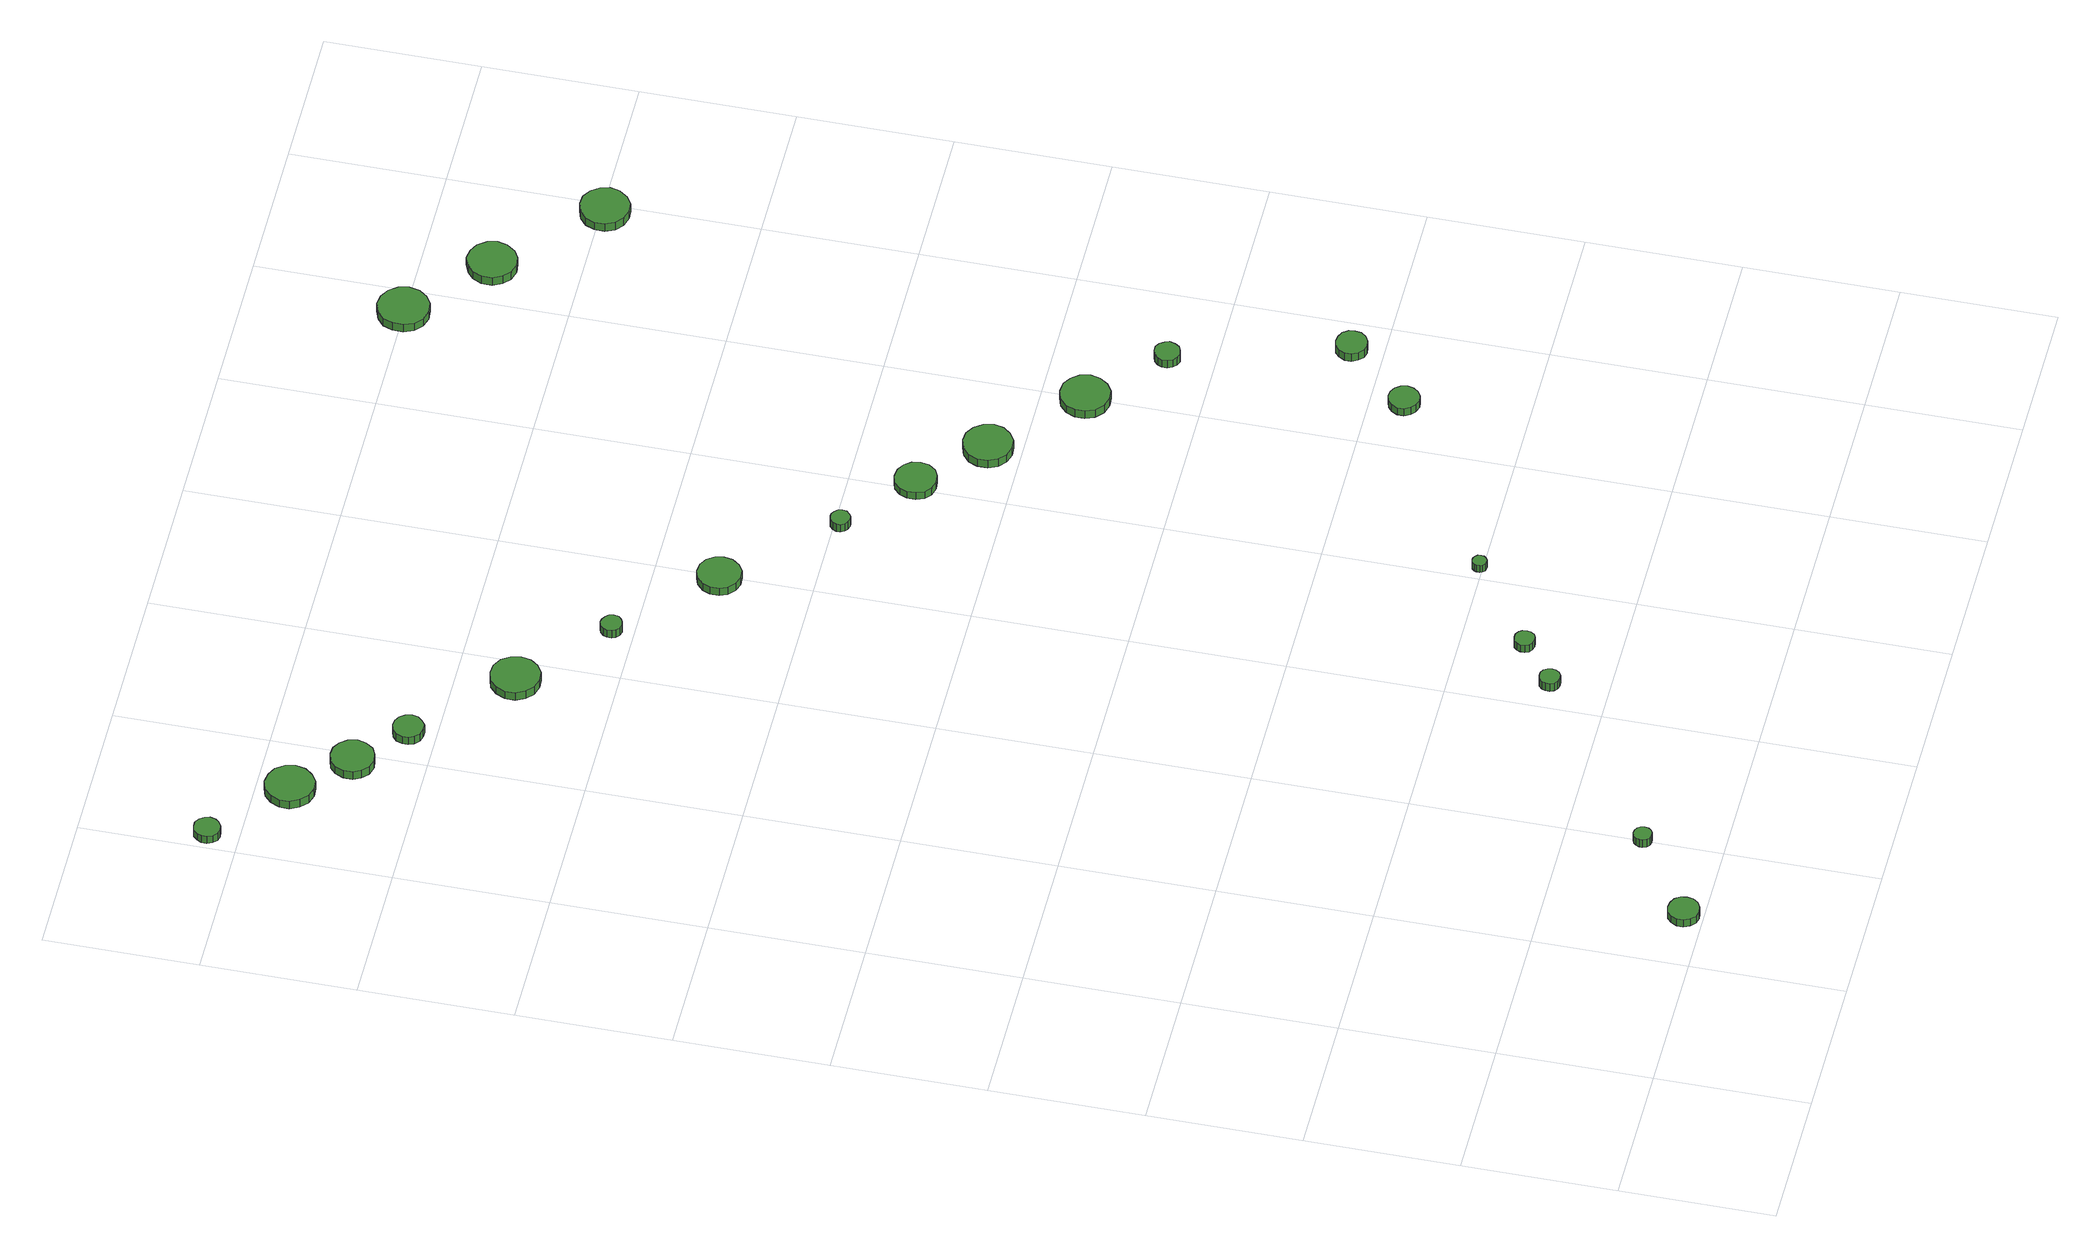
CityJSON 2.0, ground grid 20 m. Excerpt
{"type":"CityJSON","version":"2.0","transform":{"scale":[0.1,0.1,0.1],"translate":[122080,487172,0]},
"CityObjects":{
"tree1":{"type":"SolitaryVegetationObject","attributes":{"function":"something"},"geometry":[{"type":"MultiSurface","lod":"1","boundaries":[[[0,1,2,3,4,5,6,7,8,9,10,11,12,13,14]],[[15,16,17,18,19,20,21,22,23,24,25,26,27,28,29]],[[0,29,28,1]],[[1,28,27,2]],[[2,27,26,3]],[[3,26,25,4]],[[4,25,24,5]],[[5,24,23,6]],[[6,23,22,7]],[[7,22,21,8]],[[8,21,20,9]],[[9,20,19,10]],[[10,19,18,11]],[[11,18,17,12]],[[12,17,16,13]],[[13,16,15,14]],[[14,15,29,0]]]}]},
"tree2":{"type":"SolitaryVegetationObject","attributes":{"function":"something"},"geometry":[{"type":"MultiSurface","lod":"1","boundaries":[[[30,31,32,33,34,35,36,37,38,39,40,41,42,43,44]],[[45,46,47,48,49,50,51,52,53,54,55,56,57,58,59]],[[30,59,58,31]],[[31,58,57,32]],[[32,57,56,33]],[[33,56,55,34]],[[34,55,54,35]],[[35,54,53,36]],[[36,53,52,37]],[[37,52,51,38]],[[38,51,50,39]],[[39,50,49,40]],[[40,49,48,41]],[[41,48,47,42]],[[42,47,46,43]],[[43,46,45,44]],[[44,45,59,30]]]}]},
"tree3":{"type":"SolitaryVegetationObject","attributes":{"function":"something"},"geometry":[{"type":"MultiSurface","lod":"1","boundaries":[[[60,61,62,63,64,65,66,67,68,69,70,71,72,73,74]],[[75,76,77,78,79,80,81,82,83,84,85,86,87,88,89]],[[60,89,88,61]],[[61,88,87,62]],[[62,87,86,63]],[[63,86,85,64]],[[64,85,84,65]],[[65,84,83,66]],[[66,83,82,67]],[[67,82,81,68]],[[68,81,80,69]],[[69,80,79,70]],[[70,79,78,71]],[[71,78,77,72]],[[72,77,76,73]],[[73,76,75,74]],[[74,75,89,60]]]}]},
"tree4":{"type":"SolitaryVegetationObject","attributes":{"function":"something"},"geometry":[{"type":"MultiSurface","lod":"1","boundaries":[[[90,91,92,93,94,95,96,97,98,99,100,101,102,103,104]],[[105,106,107,108,109,110,111,112,113,114,115,116,117,118,119]],[[90,119,118,91]],[[91,118,117,92]],[[92,117,116,93]],[[93,116,115,94]],[[94,115,114,95]],[[95,114,113,96]],[[96,113,112,97]],[[97,112,111,98]],[[98,111,110,99]],[[99,110,109,100]],[[100,109,108,101]],[[101,108,107,102]],[[102,107,106,103]],[[103,106,105,104]],[[104,105,119,90]]]}]},
"tree5":{"type":"SolitaryVegetationObject","attributes":{"function":"something"},"geometry":[{"type":"MultiSurface","lod":"1","boundaries":[[[120,121,122,123,124,125,126,127,128,129,130,131,132,133,134]],[[135,136,137,138,139,140,141,142,143,144,145,146,147,148,149]],[[120,149,148,121]],[[121,148,147,122]],[[122,147,146,123]],[[123,146,145,124]],[[124,145,144,125]],[[125,144,143,126]],[[126,143,142,127]],[[127,142,141,128]],[[128,141,140,129]],[[129,140,139,130]],[[130,139,138,131]],[[131,138,137,132]],[[132,137,136,133]],[[133,136,135,134]],[[134,135,149,120]]]}]},
"tree6":{"type":"SolitaryVegetationObject","attributes":{"function":"something"},"geometry":[{"type":"MultiSurface","lod":"1","boundaries":[[[150,151,152,153,154,155,156,157,158,159,160,161,162,163,164]],[[165,166,167,168,169,170,171,172,173,174,175,176,177,178,179]],[[150,179,178,151]],[[151,178,177,152]],[[152,177,176,153]],[[153,176,175,154]],[[154,175,174,155]],[[155,174,173,156]],[[156,173,172,157]],[[157,172,171,158]],[[158,171,170,159]],[[159,170,169,160]],[[160,169,168,161]],[[161,168,167,162]],[[162,167,166,163]],[[163,166,165,164]],[[164,165,179,150]]]}]},
"tree7":{"type":"SolitaryVegetationObject","attributes":{"function":"something"},"geometry":[{"type":"MultiSurface","lod":"1","boundaries":[[[180,181,182,183,184,185,186,187,188,189,190,191,192,193,194]],[[195,196,197,198,199,200,201,202,203,204,205,206,207,208,209]],[[180,209,208,181]],[[181,208,207,182]],[[182,207,206,183]],[[183,206,205,184]],[[184,205,204,185]],[[185,204,203,186]],[[186,203,202,187]],[[187,202,201,188]],[[188,201,200,189]],[[189,200,199,190]],[[190,199,198,191]],[[191,198,197,192]],[[192,197,196,193]],[[193,196,195,194]],[[194,195,209,180]]]}]},
"tree8":{"type":"SolitaryVegetationObject","attributes":{"function":"something"},"geometry":[{"type":"MultiSurface","lod":"1","boundaries":[[[210,211,212,213,214,215,216,217,218,219,220,221,222,223,224]],[[225,226,227,228,229,230,231,232,233,234,235,236,237,238,239]],[[210,239,238,211]],[[211,238,237,212]],[[212,237,236,213]],[[213,236,235,214]],[[214,235,234,215]],[[215,234,233,216]],[[216,233,232,217]],[[217,232,231,218]],[[218,231,230,219]],[[219,230,229,220]],[[220,229,228,221]],[[221,228,227,222]],[[222,227,226,223]],[[223,226,225,224]],[[224,225,239,210]]]}]},
"tree9":{"type":"SolitaryVegetationObject","attributes":{"function":"something"},"geometry":[{"type":"MultiSurface","lod":"1","boundaries":[[[240,241,242,243,244,245,246,247,248,249,250,251,252,253,254]],[[255,256,257,258,259,260,261,262,263,264,265,266,267,268,269]],[[240,269,268,241]],[[241,268,267,242]],[[242,267,266,243]],[[243,266,265,244]],[[244,265,264,245]],[[245,264,263,246]],[[246,263,262,247]],[[247,262,261,248]],[[248,261,260,249]],[[249,260,259,250]],[[250,259,258,251]],[[251,258,257,252]],[[252,257,256,253]],[[253,256,255,254]],[[254,255,269,240]]]}]},
"tree10":{"type":"SolitaryVegetationObject","attributes":{"function":"something"},"geometry":[{"type":"MultiSurface","lod":"1","boundaries":[[[270,271,272,273,274,275,276,277,278,279,280,281,282,283,284]],[[285,286,287,288,289,290,291,292,293,294,295,296,297,298,299]],[[270,299,298,271]],[[271,298,297,272]],[[272,297,296,273]],[[273,296,295,274]],[[274,295,294,275]],[[275,294,293,276]],[[276,293,292,277]],[[277,292,291,278]],[[278,291,290,279]],[[279,290,289,280]],[[280,289,288,281]],[[281,288,287,282]],[[282,287,286,283]],[[283,286,285,284]],[[284,285,299,270]]]}]},
"tree11":{"type":"SolitaryVegetationObject","attributes":{"function":"something"},"geometry":[{"type":"MultiSurface","lod":"1","boundaries":[[[300,301,302,303,304,305,306,307,308,309,310,311,312,313,314]],[[315,316,317,318,319,320,321,322,323,324,325,326,327,328,329]],[[300,329,328,301]],[[301,328,327,302]],[[302,327,326,303]],[[303,326,325,304]],[[304,325,324,305]],[[305,324,323,306]],[[306,323,322,307]],[[307,322,321,308]],[[308,321,320,309]],[[309,320,319,310]],[[310,319,318,311]],[[311,318,317,312]],[[312,317,316,313]],[[313,316,315,314]],[[314,315,329,300]]]}]},
"tree12":{"type":"SolitaryVegetationObject","attributes":{"function":"something"},"geometry":[{"type":"MultiSurface","lod":"1","boundaries":[[[330,331,332,333,334,335,336,337,338,339,340,341,342,343,344]],[[345,346,347,348,349,350,351,352,353,354,355,356,357,358,359]],[[330,359,358,331]],[[331,358,357,332]],[[332,357,356,333]],[[333,356,355,334]],[[334,355,354,335]],[[335,354,353,336]],[[336,353,352,337]],[[337,352,351,338]],[[338,351,350,339]],[[339,350,349,340]],[[340,349,348,341]],[[341,348,347,342]],[[342,347,346,343]],[[343,346,345,344]],[[344,345,359,330]]]}]},
"tree13":{"type":"SolitaryVegetationObject","attributes":{"function":"something"},"geometry":[{"type":"MultiSurface","lod":"1","boundaries":[[[360,361,362,363,364,365,366,367,368,369,370,371,372,373,374]],[[375,376,377,378,379,380,381,382,383,384,385,386,387,388,389]],[[360,389,388,361]],[[361,388,387,362]],[[362,387,386,363]],[[363,386,385,364]],[[364,385,384,365]],[[365,384,383,366]],[[366,383,382,367]],[[367,382,381,368]],[[368,381,380,369]],[[369,380,379,370]],[[370,379,378,371]],[[371,378,377,372]],[[372,377,376,373]],[[373,376,375,374]],[[374,375,389,360]]]}]},
"tree14":{"type":"SolitaryVegetationObject","attributes":{"function":"something"},"geometry":[{"type":"MultiSurface","lod":"1","boundaries":[[[390,391,392,393,394,395,396,397,398,399,400,401,402,403,404]],[[405,406,407,408,409,410,411,412,413,414,415,416,417,418,419]],[[390,419,418,391]],[[391,418,417,392]],[[392,417,416,393]],[[393,416,415,394]],[[394,415,414,395]],[[395,414,413,396]],[[396,413,412,397]],[[397,412,411,398]],[[398,411,410,399]],[[399,410,409,400]],[[400,409,408,401]],[[401,408,407,402]],[[402,407,406,403]],[[403,406,405,404]],[[404,405,419,390]]]}]},
"tree15":{"type":"SolitaryVegetationObject","attributes":{"function":"something"},"geometry":[{"type":"MultiSurface","lod":"1","boundaries":[[[420,421,422,423,424,425,426,427,428,429,430,431,432,433,434]],[[435,436,437,438,439,440,441,442,443,444,445,446,447,448,449]],[[420,449,448,421]],[[421,448,447,422]],[[422,447,446,423]],[[423,446,445,424]],[[424,445,444,425]],[[425,444,443,426]],[[426,443,442,427]],[[427,442,441,428]],[[428,441,440,429]],[[429,440,439,430]],[[430,439,438,431]],[[431,438,437,432]],[[432,437,436,433]],[[433,436,435,434]],[[434,435,449,420]]]}]},
"tree16":{"type":"SolitaryVegetationObject","attributes":{"function":"something"},"geometry":[{"type":"MultiSurface","lod":"1","boundaries":[[[450,451,452,453,454,455,456,457,458,459,460,461,462,463,464]],[[465,466,467,468,469,470,471,472,473,474,475,476,477,478,479]],[[450,479,478,451]],[[451,478,477,452]],[[452,477,476,453]],[[453,476,475,454]],[[454,475,474,455]],[[455,474,473,456]],[[456,473,472,457]],[[457,472,471,458]],[[458,471,470,459]],[[459,470,469,460]],[[460,469,468,461]],[[461,468,467,462]],[[462,467,466,463]],[[463,466,465,464]],[[464,465,479,450]]]}]},
"tree17":{"type":"SolitaryVegetationObject","attributes":{"function":"something"},"geometry":[{"type":"MultiSurface","lod":"1","boundaries":[[[480,481,482,483,484,485,486,487,488,489,490,491,492,493,494]],[[495,496,497,498,499,500,501,502,503,504,505,506,507,508,509]],[[480,509,508,481]],[[481,508,507,482]],[[482,507,506,483]],[[483,506,505,484]],[[484,505,504,485]],[[485,504,503,486]],[[486,503,502,487]],[[487,502,501,488]],[[488,501,500,489]],[[489,500,499,490]],[[490,499,498,491]],[[491,498,497,492]],[[492,497,496,493]],[[493,496,495,494]],[[494,495,509,480]]]}]},
"tree18":{"type":"SolitaryVegetationObject","attributes":{"function":"something"},"geometry":[{"type":"MultiSurface","lod":"1","boundaries":[[[510,511,512,513,514,515,516,517,518,519,520,521,522,523,524]],[[525,526,527,528,529,530,531,532,533,534,535,536,537,538,539]],[[510,539,538,511]],[[511,538,537,512]],[[512,537,536,513]],[[513,536,535,514]],[[514,535,534,515]],[[515,534,533,516]],[[516,533,532,517]],[[517,532,531,518]],[[518,531,530,519]],[[519,530,529,520]],[[520,529,528,521]],[[521,528,527,522]],[[522,527,526,523]],[[523,526,525,524]],[[524,525,539,510]]]}]},
"tree19":{"type":"SolitaryVegetationObject","attributes":{"function":"something"},"geometry":[{"type":"MultiSurface","lod":"1","boundaries":[[[540,541,542,543,544,545,546,547,548,549,550,551,552,553,554]],[[555,556,557,558,559,560,561,562,563,564,565,566,567,568,569]],[[540,569,568,541]],[[541,568,567,542]],[[542,567,566,543]],[[543,566,565,544]],[[544,565,564,545]],[[545,564,563,546]],[[546,563,562,547]],[[547,562,561,548]],[[548,561,560,549]],[[549,560,559,550]],[[550,559,558,551]],[[551,558,557,552]],[[552,557,556,553]],[[553,556,555,554]],[[554,555,569,540]]]}]},
"tree20":{"type":"SolitaryVegetationObject","attributes":{"function":"something"},"geometry":[{"type":"MultiSurface","lod":"1","boundaries":[[[570,571,572,573,574,575,576,577,578,579,580,581,582,583,584]],[[585,586,587,588,589,590,591,592,593,594,595,596,597,598,599]],[[570,599,598,571]],[[571,598,597,572]],[[572,597,596,573]],[[573,596,595,574]],[[574,595,594,575]],[[575,594,593,576]],[[576,593,592,577]],[[577,592,591,578]],[[578,591,590,579]],[[579,590,589,580]],[[580,589,588,581]],[[581,588,587,582]],[[582,587,586,583]],[[583,586,585,584]],[[584,585,599,570]]]}]},
"tree21":{"type":"SolitaryVegetationObject","attributes":{"function":"something"},"geometry":[{"type":"MultiSurface","lod":"1","boundaries":[[[600,601,602,603,604,605,606,607,608,609,610,611,612,613,614]],[[615,616,617,618,619,620,621,622,623,624,625,626,627,628,629]],[[600,629,628,601]],[[601,628,627,602]],[[602,627,626,603]],[[603,626,625,604]],[[604,625,624,605]],[[605,624,623,606]],[[606,623,622,607]],[[607,622,621,608]],[[608,621,620,609]],[[609,620,619,610]],[[610,619,618,611]],[[611,618,617,612]],[[612,617,616,613]],[[613,616,615,614]],[[614,615,629,600]]]}]},
"tree22":{"type":"SolitaryVegetationObject","attributes":{"function":"something"},"geometry":[{"type":"MultiSurface","lod":"1","boundaries":[[[630,631,632,633,634,635,636,637,638,639,640,641,642,643,644]],[[645,646,647,648,649,650,651,652,653,654,655,656,657,658,659]],[[630,659,658,631]],[[631,658,657,632]],[[632,657,656,633]],[[633,656,655,634]],[[634,655,654,635]],[[635,654,653,636]],[[636,653,652,637]],[[637,652,651,638]],[[638,651,650,639]],[[639,650,649,640]],[[640,649,648,641]],[[641,648,647,642]],[[642,647,646,643]],[[643,646,645,644]],[[644,645,659,630]]]}]}
},
"vertices":[
[302,25,16],[301,33,16],[296,40,16],[288,44,16],[280,45,16],[272,43,16],[266,37,16],[262,29,16],[262,21,16],[266,13,16],[272,7,16],[280,5,16],[288,6,16],[296,10,16],[301,17,16],[301,17,4],[296,10,4],[288,6,4],[280,5,4],[272,7,4],[266,13,4],[262,21,4],[262,29,4],[266,37,4],[272,43,4],[280,45,4],[288,44,4],[296,40,4],[301,33,4],[302,25,4],
[406,102,20],[405,107,20],[402,111,20],[398,113,20],[393,114,20],[388,112,20],[385,109,20],[383,104,20],[383,100,20],[385,95,20],[388,92,20],[393,90,20],[398,91,20],[402,93,20],[405,97,20],[405,97,7],[402,93,7],[398,91,7],[393,90,7],[388,92,7],[385,95,7],[383,100,7],[383,104,7],[385,109,7],[388,112,7],[393,114,7],[398,113,7],[402,111,7],[405,107,7],[406,102,7],
[40,1840,15],[38,1847,15],[34,1853,15],[28,1857,15],[21,1857,15],[14,1855,15],[9,1850,15],[6,1844,15],[6,1837,15],[9,1830,15],[14,1825,15],[21,1823,15],[28,1824,15],[34,1828,15],[38,1833,15],[38,1833,3],[34,1828,3],[28,1824,3],[21,1823,3],[14,1825,3],[9,1830,3],[6,1837,3],[6,1844,3],[9,1850,3],[14,1855,3],[21,1857,3],[28,1857,3],[34,1853,3],[38,1847,3],[40,1840,3],
[149,1756,17],[146,1769,17],[138,1780,17],[127,1786,17],[114,1788,17],[101,1784,17],[92,1775,17],[86,1763,17],[86,1750,17],[92,1738,17],[101,1729,17],[114,1725,17],[127,1726,17],[138,1733,17],[146,1743,17],[146,1743,4],[138,1733,4],[127,1726,4],[114,1725,4],[101,1729,4],[92,1738,4],[86,1750,4],[86,1763,4],[92,1775,4],[101,1784,4],[114,1788,4],[127,1786,4],[138,1780,4],[146,1769,4],[149,1756,4],
[210,1691,16],[207,1703,16],[200,1712,16],[190,1718,16],[179,1719,16],[167,1716,16],[159,1708,16],[154,1697,16],[154,1685,16],[159,1675,16],[167,1667,16],[179,1663,16],[190,1665,16],[200,1670,16],[207,1680,16],[207,1680,3],[200,1670,3],[190,1665,3],[179,1663,3],[167,1667,3],[159,1675,3],[154,1685,3],[154,1697,3],[159,1708,3],[167,1716,3],[179,1719,3],[190,1718,3],[200,1712,3],[207,1703,3],[210,1691,3],
[649,274,20],[648,279,20],[645,284,20],[640,287,20],[634,287,20],[629,286,20],[625,282,20],[623,277,20],[623,271,20],[625,266,20],[629,262,20],[634,261,20],[640,261,20],[645,264,20],[648,269,20],[648,269,7],[645,264,7],[640,261,7],[634,261,7],[629,262,7],[625,266,7],[623,271,7],[623,277,7],[625,282,7],[629,286,7],[634,287,7],[640,287,7],[645,284,7],[648,279,7],[649,274,7],
[268,1635,15],[266,1643,15],[261,1650,15],[254,1654,15],[246,1655,15],[238,1652,15],[232,1647,15],[229,1639,15],[229,1631,15],[232,1624,15],[238,1618,15],[246,1616,15],[254,1616,15],[261,1621,15],[266,1627,15],[266,1627,2],[261,1621,2],[254,1616,2],[246,1616,2],[238,1618,2],[232,1624,2],[229,1631,2],[229,1639,2],[232,1647,2],[238,1652,2],[246,1655,2],[254,1654,2],[261,1650,2],[266,1643,2],[268,1635,2],
[709,319,18],[708,325,18],[705,329,18],[700,332,18],[695,332,18],[689,331,18],[685,327,18],[683,322,18],[683,316,18],[685,311,18],[689,308,18],[695,306,18],[700,307,18],[705,309,18],[708,314,18],[708,314,6],[705,309,6],[700,307,6],[695,306,6],[689,308,6],[685,311,6],[683,316,6],[683,322,6],[685,327,6],[689,331,6],[695,332,6],[700,332,6],[705,329,6],[708,325,6],[709,319,6],
[396,1525,15],[393,1538,15],[386,1549,15],[374,1556,15],[361,1557,15],[348,1553,15],[339,1544,15],[333,1532,15],[333,1519,15],[339,1507,15],[348,1498,15],[361,1494,15],[374,1495,15],[386,1502,15],[393,1512,15],[393,1512,2],[386,1502,2],[374,1495,2],[361,1494,2],[348,1498,2],[339,1507,2],[333,1519,2],[333,1532,2],[339,1544,2],[348,1553,2],[361,1557,2],[374,1556,2],[386,1549,2],[393,1538,2],[396,1525,2],
[492,1429,15],[491,1435,15],[487,1439,15],[482,1442,15],[477,1443,15],[471,1441,15],[467,1437,15],[465,1432,15],[465,1426,15],[467,1421,15],[471,1417,15],[477,1415,15],[482,1416,15],[487,1419,15],[491,1423,15],[491,1423,2],[487,1419,2],[482,1416,2],[477,1415,2],[471,1417,2],[467,1421,2],[465,1426,2],[465,1432,2],[467,1437,2],[471,1441,2],[477,1443,2],[482,1442,2],[487,1439,2],[491,1435,2],[492,1429,2],
[823,403,19],[823,407,19],[820,410,19],[817,412,19],[814,412,19],[810,411,19],[807,408,19],[806,405,19],[806,401,19],[807,398,19],[810,395,19],[814,394,19],[817,394,19],[820,396,19],[823,399,19],[823,399,7],[820,396,7],[817,394,7],[814,394,7],[810,395,7],[807,398,7],[806,401,7],[806,405,7],[807,408,7],[810,411,7],[814,412,7],[817,412,7],[820,410,7],[823,407,7],[823,403,7],
[621,1318,14],[619,1329,14],[612,1339,14],[602,1345,14],[590,1346,14],[579,1342,14],[570,1334,14],[566,1324,14],[566,1312,14],[570,1302,14],[579,1294,14],[590,1290,14],[602,1291,14],[612,1297,14],[619,1307,14],[619,1307,2],[612,1297,2],[602,1291,2],[590,1290,2],[579,1294,2],[570,1302,2],[566,1312,2],[566,1324,2],[570,1334,2],[579,1342,2],[590,1346,2],[602,1345,2],[612,1339,2],[619,1329,2],[621,1318,2],
[732,1193,15],[731,1198,15],[727,1202,15],[723,1205,15],[718,1205,15],[713,1204,15],[709,1200,15],[706,1195,15],[706,1190,15],[709,1185,15],[713,1182,15],[718,1180,15],[723,1180,15],[727,1183,15],[731,1187,15],[731,1187,2],[727,1183,2],[723,1180,2],[718,1180,2],[713,1182,2],[709,1185,2],[706,1190,2],[706,1195,2],[709,1200,2],[713,1204,2],[718,1205,2],[723,1205,2],[727,1202,2],[731,1198,2],[732,1193,2],
[834,1116,15],[832,1127,15],[825,1136,15],[815,1142,15],[804,1143,15],[793,1140,15],[785,1132,15],[781,1122,15],[781,1111,15],[785,1100,15],[793,1093,15],[804,1090,15],[815,1091,15],[825,1096,15],[832,1105,15],[832,1105,3],[825,1096,3],[815,1091,3],[804,1090,3],[793,1093,3],[785,1100,3],[781,1111,3],[781,1122,3],[785,1132,3],[793,1140,3],[804,1143,3],[815,1142,3],[825,1136,3],[832,1127,3],[834,1116,3],
[918,1042,15],[915,1055,15],[907,1066,15],[896,1073,15],[883,1074,15],[870,1070,15],[860,1061,15],[855,1049,15],[855,1036,15],[860,1024,15],[870,1015,15],[883,1011,15],[896,1012,15],[907,1019,15],[915,1029,15],[915,1029,2],[907,1019,2],[896,1012,2],[883,1011,2],[870,1015,2],[860,1024,2],[855,1036,2],[855,1049,2],[860,1061,2],[870,1070,2],[883,1074,2],[896,1073,2],[907,1066,2],[915,1055,2],[918,1042,2],
[1091,556,19],[1089,564,19],[1084,571,19],[1077,575,19],[1069,576,19],[1061,573,19],[1055,568,19],[1051,560,19],[1051,552,19],[1055,544,19],[1061,539,19],[1069,536,19],[1077,537,19],[1084,541,19],[1089,548,19],[1089,548,7],[1084,541,7],[1077,537,7],[1069,536,7],[1061,539,7],[1055,544,7],[1051,552,7],[1051,560,7],[1055,568,7],[1061,573,7],[1069,576,7],[1077,575,7],[1084,571,7],[1089,564,7],[1091,556,7],
[1027,944,16],[1024,957,16],[1016,967,16],[1005,974,16],[992,975,16],[979,971,16],[969,962,16],[964,950,16],[964,937,16],[969,925,16],[979,916,16],[992,912,16],[1005,913,16],[1016,920,16],[1024,931,16],[1024,931,3],[1016,920,3],[1005,913,3],[992,912,3],[979,916,3],[969,925,3],[964,937,3],[964,950,3],[969,962,3],[979,971,3],[992,975,3],[1005,974,3],[1016,967,3],[1024,957,3],[1027,944,3],
[1169,640,20],[1168,648,20],[1163,655,20],[1155,659,20],[1147,660,20],[1139,658,20],[1133,652,20],[1129,644,20],[1129,636,20],[1133,628,20],[1139,622,20],[1147,620,20],[1155,621,20],[1163,625,20],[1168,632,20],[1168,632,7],[1163,625,7],[1155,621,7],[1147,620,7],[1139,622,7],[1133,628,7],[1129,636,7],[1129,644,7],[1133,652,7],[1139,658,7],[1147,660,7],[1155,659,7],[1163,655,7],[1168,648,7],[1169,640,7],
[1102,860,19],[1100,866,19],[1096,872,19],[1090,876,19],[1083,876,19],[1077,874,19],[1072,869,19],[1069,863,19],[1069,856,19],[1072,850,19],[1077,845,19],[1083,843,19],[1090,844,19],[1096,847,19],[1100,853,19],[1100,853,6],[1096,847,6],[1090,844,6],[1083,843,6],[1077,845,6],[1072,850,6],[1069,856,6],[1069,863,6],[1072,869,6],[1077,874,6],[1083,876,6],[1090,876,6],[1096,872,6],[1100,866,6],[1102,860,6],
[993,1801,15],[990,1814,15],[982,1825,15],[970,1832,15],[956,1834,15],[943,1829,15],[933,1820,15],[928,1808,15],[928,1794,15],[933,1781,15],[943,1772,15],[956,1768,15],[970,1769,15],[982,1776,15],[990,1787,15],[990,1787,2],[982,1776,2],[970,1769,2],[956,1768,2],[943,1772,2],[933,1781,2],[928,1794,2],[928,1808,2],[933,1820,2],[943,1829,2],[956,1834,2],[970,1832,2],[982,1825,2],[990,1814,2],[993,1801,2],
[1094,1711,15],[1091,1724,15],[1083,1735,15],[1072,1741,15],[1059,1743,15],[1046,1738,15],[1037,1730,15],[1031,1718,15],[1031,1704,15],[1037,1692,15],[1046,1683,15],[1059,1679,15],[1072,1681,15],[1083,1687,15],[1091,1698,15],[1091,1698,2],[1083,1687,2],[1072,1681,2],[1059,1679,2],[1046,1683,2],[1037,1692,2],[1031,1704,2],[1031,1718,2],[1037,1730,2],[1046,1738,2],[1059,1743,2],[1072,1741,2],[1083,1735,2],[1091,1724,2],[1094,1711,2],
[1218,1596,13],[1215,1608,13],[1207,1619,13],[1196,1626,13],[1183,1627,13],[1170,1623,13],[1160,1614,13],[1155,1602,13],[1155,1589,13],[1160,1577,13],[1170,1568,13],[1183,1564,13],[1196,1565,13],[1207,1572,13],[1215,1583,13],[1215,1583,0],[1207,1572,0],[1196,1565,0],[1183,1564,0],[1170,1568,0],[1160,1577,0],[1155,1589,0],[1155,1602,0],[1160,1614,0],[1170,1623,0],[1183,1627,0],[1196,1626,0],[1207,1619,0],[1215,1608,0],[1218,1596,0]
]}
